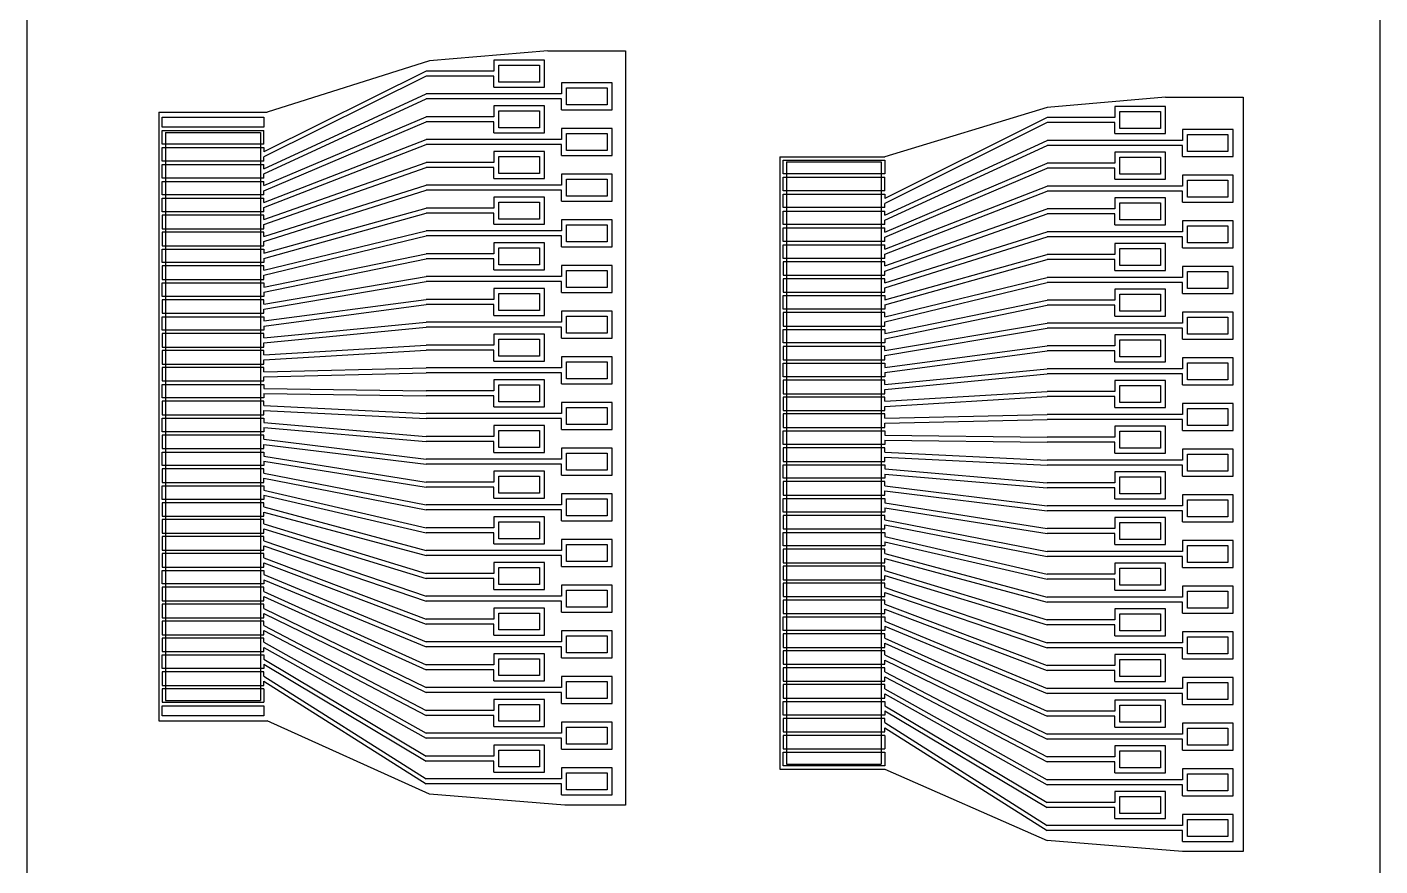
# Model space of a CAD drawing. Header units: inches. Extents: x 22 to 209, y 18 to 88.
# Drawn here: x 93.38 to 133.38, y 35.86 to 60.66 of the extents above; entities that cross this region are included whole.
import ezdxf

# ---------------------------------------------------------------- set-up
doc = ezdxf.new("R2010")
doc.units = ezdxf.units.IN
doc.header["$MEASUREMENT"] = 0
for name, color, linetype in [('Foil', 5, 'Continuous'), ('Hole', 1, 'Continuous'), ('Outline', 93, 'Continuous')]:
    doc.layers.add(name, color=color, linetype=linetype)

msp = doc.modelspace()

# ---------------------------------------------------------------- linework, layer by layer
at = {"layer": 'Foil'}
for p, q in [((93.379, 18.292), (93.379, 88.292)), ((133.379, 88.292), (133.379, 18.292)), ((108.677, 59.686), (107.177, 59.686)), ((107.177, 59.686), (107.177, 59.361)), ((108.677, 58.886), (108.677, 59.686)), ((105.177, 59.361), (100.377, 56.973)), ((105.177, 59.211), (100.377, 56.823)), ((107.177, 59.361), (105.177, 59.361)), ((107.177, 59.211), (105.177, 59.211)), ((107.177, 58.886), (107.177, 59.211)), ((107.177, 58.886), (108.677, 58.886)), ((110.677, 59.011), (109.177, 59.011)), ((109.177, 59.011), (109.177, 58.686)), ((110.677, 58.211), (110.677, 59.011)), ((100.377, 56.473), (105.177, 58.686)), ((100.377, 56.323), (105.177, 58.536)), ((109.177, 58.686), (105.177, 58.686)), ((109.177, 58.536), (105.177, 58.536)), ((109.177, 58.211), (109.177, 58.536)), ((100.377, 55.973), (105.177, 58.011)), ((107.177, 58.011), (105.177, 58.011)), ((108.677, 58.336), (107.177, 58.336)), ((107.177, 58.336), (107.177, 58.011)), ((108.677, 57.536), (108.677, 58.336)), ((109.177, 58.211), (110.677, 58.211)), ((127.037, 58.31), (125.537, 58.31)), ((125.537, 58.31), (125.537, 57.985)), ((127.037, 57.51), (127.037, 58.31)), ((97.377, 57.698), (97.377, 57.998)), ((97.377, 57.998), (100.377, 57.998)), ((100.377, 57.698), (97.377, 57.698)), ((100.377, 57.998), (100.377, 57.698)), ((100.377, 55.823), (105.177, 57.861)), ((107.177, 57.861), (105.177, 57.861)), ((107.177, 57.536), (107.177, 57.861)), ((110.677, 57.661), (109.177, 57.661)), ((109.177, 57.661), (109.177, 57.336)), ((110.677, 56.861), (110.677, 57.661)), ((123.537, 57.985), (118.737, 55.597)), ((123.537, 57.835), (118.737, 55.447)), ((125.537, 57.985), (123.537, 57.985)), ((125.537, 57.835), (123.537, 57.835)), ((125.537, 57.51), (125.537, 57.835)), ((129.037, 57.635), (127.537, 57.635)), ((127.537, 57.635), (127.537, 57.31)), ((129.037, 56.835), (129.037, 57.635)), ((97.377, 57.198), (97.377, 57.598)), ((97.377, 57.598), (100.377, 57.598)), ((100.377, 57.198), (100.377, 57.598)), ((100.377, 55.473), (105.177, 57.336)), ((109.177, 57.336), (105.177, 57.336)), ((107.177, 57.536), (108.677, 57.536)), ((118.737, 55.097), (123.537, 57.31)), ((127.537, 57.31), (123.537, 57.31)), ((125.537, 57.51), (127.037, 57.51)), ((100.377, 57.198), (97.377, 57.198)), ((97.377, 56.698), (97.377, 57.098)), ((97.377, 57.098), (100.377, 57.098)), ((100.377, 55.323), (105.177, 57.186)), ((100.377, 57.098), (100.377, 56.973)), ((100.377, 56.698), (100.377, 56.823)), ((109.177, 57.186), (105.177, 57.186)), ((108.677, 56.986), (107.177, 56.986)), ((107.177, 56.986), (107.177, 56.661)), ((108.677, 56.186), (108.677, 56.986)), ((109.177, 56.861), (109.177, 57.186)), ((109.177, 56.861), (110.677, 56.861)), ((118.737, 54.947), (123.537, 57.16)), ((127.537, 57.16), (123.537, 57.16)), ((127.037, 56.96), (125.537, 56.96)), ((125.537, 56.96), (125.537, 56.635)), ((127.037, 56.16), (127.037, 56.96)), ((127.537, 56.835), (127.537, 57.16)), ((127.537, 56.835), (129.037, 56.835)), ((100.377, 56.698), (97.377, 56.698)), ((97.377, 56.198), (97.377, 56.598)), ((97.377, 56.598), (100.377, 56.598)), ((100.377, 54.973), (105.177, 56.661)), ((100.377, 56.473), (100.377, 56.598)), ((100.377, 54.823), (105.177, 56.511)), ((107.177, 56.661), (105.177, 56.661)), ((107.177, 56.511), (105.177, 56.511)), ((107.177, 56.186), (107.177, 56.511)), ((115.737, 56.322), (115.737, 56.722)), ((115.737, 56.722), (118.737, 56.722)), ((118.737, 56.722), (118.737, 56.322)), ((118.737, 54.597), (123.537, 56.635)), ((118.737, 54.447), (123.537, 56.485)), ((125.537, 56.635), (123.537, 56.635)), ((125.537, 56.485), (123.537, 56.485)), ((125.537, 56.16), (125.537, 56.485)), ((100.377, 56.198), (97.377, 56.198)), ((97.377, 55.698), (97.377, 56.098)), ((97.377, 56.098), (100.377, 56.098)), ((100.377, 56.198), (100.377, 56.323)), ((100.377, 55.973), (100.377, 56.098)), ((107.177, 56.186), (108.677, 56.186)), ((110.677, 56.311), (109.177, 56.311)), ((109.177, 56.311), (109.177, 55.986)), ((110.677, 55.511), (110.677, 56.311)), ((118.737, 56.322), (115.737, 56.322)), ((115.737, 55.822), (115.737, 56.222)), ((115.737, 56.222), (118.737, 56.222)), ((118.737, 55.822), (118.737, 56.222)), ((125.537, 56.16), (127.037, 56.16)), ((129.037, 56.285), (127.537, 56.285)), ((127.537, 56.285), (127.537, 55.96)), ((129.037, 55.485), (129.037, 56.285)), ((100.377, 55.698), (97.377, 55.698)), ((100.377, 54.473), (105.177, 55.986)), ((100.377, 54.323), (105.177, 55.836)), ((100.377, 55.698), (100.377, 55.823)), ((109.177, 55.986), (105.177, 55.986)), ((109.177, 55.836), (105.177, 55.836)), ((108.677, 55.636), (107.177, 55.636)), ((107.177, 55.636), (107.177, 55.311)), ((108.677, 54.836), (108.677, 55.636)), ((109.177, 55.511), (109.177, 55.836)), ((118.737, 55.822), (115.737, 55.822)), ((115.737, 55.322), (115.737, 55.722)), ((115.737, 55.722), (118.737, 55.722)), ((118.737, 54.097), (123.537, 55.96)), ((118.737, 53.947), (123.537, 55.81)), ((118.737, 55.722), (118.737, 55.597)), ((127.537, 55.96), (123.537, 55.96)), ((127.537, 55.81), (123.537, 55.81)), ((127.037, 55.61), (125.537, 55.61)), ((125.537, 55.61), (125.537, 55.285)), ((127.037, 54.81), (127.037, 55.61)), ((127.537, 55.485), (127.537, 55.81)), ((97.377, 55.198), (97.377, 55.598)), ((97.377, 55.598), (100.377, 55.598)), ((100.377, 55.473), (100.377, 55.598)), ((100.377, 55.198), (100.377, 55.323)), ((100.377, 53.973), (105.177, 55.311)), ((107.177, 55.311), (105.177, 55.311)), ((109.177, 55.511), (110.677, 55.511)), ((118.737, 55.322), (115.737, 55.322)), ((115.737, 54.822), (115.737, 55.222)), ((115.737, 55.222), (118.737, 55.222)), ((118.737, 55.322), (118.737, 55.447)), ((118.737, 53.597), (123.537, 55.285)), ((118.737, 55.097), (118.737, 55.222)), ((125.537, 55.285), (123.537, 55.285)), ((127.537, 55.485), (129.037, 55.485)), ((100.377, 55.198), (97.377, 55.198)), ((100.377, 55.098), (97.377, 55.098)), ((97.377, 55.098), (97.377, 54.698)), ((100.377, 53.823), (105.177, 55.161)), ((100.377, 54.973), (100.377, 55.098)), ((100.377, 54.698), (100.377, 54.823)), ((107.177, 55.161), (105.177, 55.161)), ((107.177, 54.836), (107.177, 55.161)), ((107.177, 54.836), (108.677, 54.836)), ((110.677, 54.961), (109.177, 54.961)), ((109.177, 54.961), (109.177, 54.636)), ((110.677, 54.161), (110.677, 54.961)), ((118.737, 54.822), (115.737, 54.822)), ((118.737, 53.447), (123.537, 55.135)), ((118.737, 54.822), (118.737, 54.947)), ((125.537, 55.135), (123.537, 55.135)), ((125.537, 54.81), (125.537, 55.135)), ((125.537, 54.81), (127.037, 54.81)), ((129.037, 54.935), (127.537, 54.935)), ((127.537, 54.935), (127.537, 54.61)), ((129.037, 54.135), (129.037, 54.935)), ((97.377, 54.698), (100.377, 54.698)), ((100.377, 54.598), (97.377, 54.598)), ((97.377, 54.598), (97.377, 54.198)), ((100.377, 53.473), (105.177, 54.636)), ((100.377, 54.473), (100.377, 54.598)), ((100.377, 53.323), (105.177, 54.486)), ((109.177, 54.636), (105.177, 54.636)), ((109.177, 54.486), (105.177, 54.486)), ((109.177, 54.161), (109.177, 54.486)), ((115.737, 54.322), (115.737, 54.722)), ((115.737, 54.722), (118.737, 54.722)), ((118.737, 54.597), (118.737, 54.722)), ((118.737, 53.097), (123.537, 54.61)), ((118.737, 52.947), (123.537, 54.46)), ((118.737, 54.322), (118.737, 54.447)), ((127.537, 54.61), (123.537, 54.61)), ((127.537, 54.46), (123.537, 54.46)), ((127.537, 54.135), (127.537, 54.46)), ((97.377, 54.198), (100.377, 54.198)), ((97.377, 53.698), (97.377, 54.098)), ((97.377, 54.098), (100.377, 54.098)), ((100.377, 54.198), (100.377, 54.323)), ((100.377, 54.098), (100.377, 53.973)), ((108.677, 54.286), (107.177, 54.286)), ((107.177, 54.286), (107.177, 53.961)), ((108.677, 53.486), (108.677, 54.286)), ((109.177, 54.161), (110.677, 54.161)), ((118.737, 54.322), (115.737, 54.322)), ((115.737, 53.822), (115.737, 54.222)), ((115.737, 54.222), (118.737, 54.222)), ((118.737, 54.097), (118.737, 54.222)), ((127.037, 54.26), (125.537, 54.26)), ((125.537, 54.26), (125.537, 53.935)), ((127.037, 53.46), (127.037, 54.26)), ((127.537, 54.135), (129.037, 54.135)), ((100.377, 53.698), (97.377, 53.698)), ((100.377, 52.973), (105.177, 53.961)), ((100.377, 53.823), (100.377, 53.698)), ((100.377, 52.823), (105.177, 53.811)), ((107.177, 53.961), (105.177, 53.961)), ((107.177, 53.811), (105.177, 53.811)), ((107.177, 53.486), (107.177, 53.811)), ((110.677, 53.611), (109.177, 53.611)), ((109.177, 53.611), (109.177, 53.286)), ((110.677, 52.811), (110.677, 53.611)), ((118.737, 53.822), (115.737, 53.822)), ((118.737, 53.722), (115.737, 53.722)), ((115.737, 53.722), (115.737, 53.322)), ((118.737, 53.822), (118.737, 53.947)), ((118.737, 52.597), (123.537, 53.935)), ((118.737, 52.447), (123.537, 53.785)), ((118.737, 53.597), (118.737, 53.722)), ((125.537, 53.935), (123.537, 53.935)), ((125.537, 53.785), (123.537, 53.785)), ((125.537, 53.46), (125.537, 53.785)), ((100.377, 53.598), (97.377, 53.598)), ((97.377, 53.598), (97.377, 53.198)), ((100.377, 53.473), (100.377, 53.598)), ((100.377, 53.198), (100.377, 53.323)), ((100.377, 52.473), (105.177, 53.286)), ((109.177, 53.286), (105.177, 53.286)), ((107.177, 53.486), (108.677, 53.486)), ((115.737, 53.322), (118.737, 53.322)), ((118.737, 53.222), (115.737, 53.222)), ((115.737, 53.222), (115.737, 52.822)), ((118.737, 53.322), (118.737, 53.447)), ((118.737, 52.097), (123.537, 53.26)), ((118.737, 53.097), (118.737, 53.222)), ((127.537, 53.26), (123.537, 53.26)), ((125.537, 53.46), (127.037, 53.46)), ((129.037, 53.585), (127.537, 53.585)), ((127.537, 53.585), (127.537, 53.26)), ((129.037, 52.785), (129.037, 53.585)), ((97.377, 53.198), (100.377, 53.198)), ((97.377, 52.698), (97.377, 53.098)), ((97.377, 53.098), (100.377, 53.098)), ((100.377, 52.323), (105.177, 53.136)), ((100.377, 53.098), (100.377, 52.973)), ((100.377, 52.823), (100.377, 52.698)), ((109.177, 53.136), (105.177, 53.136)), ((108.677, 52.936), (107.177, 52.936)), ((107.177, 52.936), (107.177, 52.611)), ((108.677, 52.136), (108.677, 52.936)), ((109.177, 52.811), (109.177, 53.136)), ((109.177, 52.811), (110.677, 52.811)), ((115.737, 52.822), (118.737, 52.822)), ((118.737, 51.947), (123.537, 53.11)), ((118.737, 52.822), (118.737, 52.947)), ((127.537, 53.11), (123.537, 53.11)), ((127.037, 52.91), (125.537, 52.91)), ((125.537, 52.91), (125.537, 52.585)), ((127.037, 52.11), (127.037, 52.91)), ((127.537, 52.785), (127.537, 53.11)), ((100.377, 52.698), (97.377, 52.698)), ((100.377, 52.598), (97.377, 52.598)), ((97.377, 52.598), (97.377, 52.198)), ((100.377, 51.973), (105.177, 52.611)), ((100.377, 52.473), (100.377, 52.598)), ((100.377, 51.823), (105.177, 52.461)), ((107.177, 52.611), (105.177, 52.611)), ((107.177, 52.461), (105.177, 52.461)), ((107.177, 52.136), (107.177, 52.461)), ((115.737, 52.322), (115.737, 52.722)), ((115.737, 52.722), (118.737, 52.722)), ((118.737, 52.722), (118.737, 52.597)), ((118.737, 51.597), (123.537, 52.585)), ((118.737, 52.447), (118.737, 52.322)), ((118.737, 51.447), (123.537, 52.435)), ((125.537, 52.585), (123.537, 52.585)), ((125.537, 52.435), (123.537, 52.435)), ((125.537, 52.11), (125.537, 52.435)), ((127.537, 52.785), (129.037, 52.785)), ((97.377, 52.198), (100.377, 52.198)), ((97.377, 51.698), (97.377, 52.098)), ((97.377, 52.098), (100.377, 52.098)), ((100.377, 52.198), (100.377, 52.323)), ((100.377, 52.098), (100.377, 51.973)), ((107.177, 52.136), (108.677, 52.136)), ((110.677, 52.261), (109.177, 52.261)), ((109.177, 52.261), (109.177, 51.936)), ((110.677, 51.461), (110.677, 52.261)), ((118.737, 52.322), (115.737, 52.322)), ((118.737, 52.222), (115.737, 52.222)), ((115.737, 52.222), (115.737, 51.822)), ((118.737, 52.097), (118.737, 52.222)), ((125.537, 52.11), (127.037, 52.11)), ((129.037, 52.235), (127.537, 52.235)), ((127.537, 52.235), (127.537, 51.91)), ((129.037, 51.435), (129.037, 52.235)), ((100.377, 51.698), (97.377, 51.698)), ((100.377, 51.473), (105.177, 51.936)), ((100.377, 51.823), (100.377, 51.698)), ((100.377, 51.323), (105.177, 51.786)), ((109.177, 51.936), (105.177, 51.936)), ((109.177, 51.786), (105.177, 51.786)), ((109.177, 51.461), (109.177, 51.786)), ((115.737, 51.822), (118.737, 51.822)), ((115.737, 51.322), (115.737, 51.722)), ((115.737, 51.722), (118.737, 51.722)), ((118.737, 51.822), (118.737, 51.947)), ((118.737, 51.097), (123.537, 51.91)), ((118.737, 50.947), (123.537, 51.76)), ((118.737, 51.722), (118.737, 51.597)), ((127.537, 51.91), (123.537, 51.91)), ((127.537, 51.76), (123.537, 51.76)), ((127.537, 51.435), (127.537, 51.76)), ((100.377, 51.598), (97.377, 51.598)), ((97.377, 51.598), (97.377, 51.198)), ((100.377, 51.473), (100.377, 51.598)), ((100.377, 51.198), (100.377, 51.323)), ((100.377, 50.973), (105.177, 51.261)), ((107.177, 51.261), (105.177, 51.261)), ((108.677, 51.586), (107.177, 51.586)), ((107.177, 51.586), (107.177, 51.261)), ((108.677, 50.786), (108.677, 51.586)), ((109.177, 51.461), (110.677, 51.461)), ((118.737, 51.322), (115.737, 51.322)), ((118.737, 51.222), (115.737, 51.222)), ((115.737, 51.222), (115.737, 50.822)), ((118.737, 51.447), (118.737, 51.322)), ((118.737, 50.597), (123.537, 51.235)), ((118.737, 51.097), (118.737, 51.222)), ((125.537, 51.235), (123.537, 51.235)), ((127.037, 51.56), (125.537, 51.56)), ((125.537, 51.56), (125.537, 51.235)), ((127.037, 50.76), (127.037, 51.56)), ((127.537, 51.435), (129.037, 51.435)), ((97.377, 51.198), (100.377, 51.198)), ((100.377, 51.098), (97.377, 51.098)), ((97.377, 51.098), (97.377, 50.698)), ((100.377, 50.823), (105.177, 51.111)), ((100.377, 50.973), (100.377, 51.098)), ((100.377, 50.698), (100.377, 50.823)), ((107.177, 51.111), (105.177, 51.111)), ((107.177, 50.786), (107.177, 51.111)), ((110.677, 50.911), (109.177, 50.911)), ((109.177, 50.911), (109.177, 50.586)), ((110.677, 50.111), (110.677, 50.911)), ((115.737, 50.822), (118.737, 50.822)), ((118.737, 50.447), (123.537, 51.085)), ((118.737, 50.822), (118.737, 50.947)), ((125.537, 51.085), (123.537, 51.085)), ((125.537, 50.76), (125.537, 51.085)), ((129.037, 50.885), (127.537, 50.885)), ((127.537, 50.885), (127.537, 50.56)), ((129.037, 50.085), (129.037, 50.885)), ((97.377, 50.698), (100.377, 50.698)), ((100.377, 50.598), (97.377, 50.598)), ((97.377, 50.598), (97.377, 50.198)), ((100.377, 50.473), (100.377, 50.598)), ((100.377, 50.473), (105.177, 50.586)), ((100.377, 50.323), (105.177, 50.436)), ((109.177, 50.586), (105.177, 50.586)), ((109.177, 50.436), (105.177, 50.436)), ((107.177, 50.786), (108.677, 50.786)), ((109.177, 50.111), (109.177, 50.436)), ((115.737, 50.322), (115.737, 50.722)), ((115.737, 50.722), (118.737, 50.722)), ((118.737, 50.722), (118.737, 50.597)), ((118.737, 50.097), (123.537, 50.56)), ((118.737, 50.447), (118.737, 50.322)), ((118.737, 49.947), (123.537, 50.41)), ((127.537, 50.56), (123.537, 50.56)), ((127.537, 50.41), (123.537, 50.41)), ((125.537, 50.76), (127.037, 50.76)), ((127.537, 50.085), (127.537, 50.41)), ((97.377, 50.198), (100.377, 50.198)), ((97.377, 49.698), (97.377, 50.098)), ((97.377, 50.098), (100.377, 50.098)), ((100.377, 50.198), (100.377, 50.323)), ((100.377, 50.098), (100.377, 49.973)), ((108.677, 50.236), (107.177, 50.236)), ((107.177, 50.236), (107.177, 49.911)), ((108.677, 49.436), (108.677, 50.236)), ((109.177, 50.111), (110.677, 50.111)), ((118.737, 50.322), (115.737, 50.322)), ((118.737, 50.222), (115.737, 50.222)), ((115.737, 50.222), (115.737, 49.822)), ((118.737, 50.097), (118.737, 50.222)), ((127.037, 50.21), (125.537, 50.21)), ((125.537, 50.21), (125.537, 49.885)), ((127.037, 49.41), (127.037, 50.21)), ((127.537, 50.085), (129.037, 50.085)), ((100.377, 49.698), (97.377, 49.698)), ((100.377, 49.973), (105.177, 49.911)), ((100.377, 49.823), (100.377, 49.698)), ((100.377, 49.823), (105.177, 49.761)), ((107.177, 49.911), (105.177, 49.911)), ((107.177, 49.761), (105.177, 49.761)), ((107.177, 49.436), (107.177, 49.761)), ((115.737, 49.822), (118.737, 49.822)), ((118.737, 49.722), (115.737, 49.722)), ((115.737, 49.722), (115.737, 49.322)), ((118.737, 49.822), (118.737, 49.947)), ((118.737, 49.597), (123.537, 49.885)), ((118.737, 49.447), (123.537, 49.735)), ((118.737, 49.597), (118.737, 49.722)), ((125.537, 49.885), (123.537, 49.885)), ((125.537, 49.735), (123.537, 49.735)), ((125.537, 49.41), (125.537, 49.735)), ((100.377, 49.598), (97.377, 49.598)), ((97.377, 49.598), (97.377, 49.198)), ((100.377, 49.473), (100.377, 49.598)), ((100.377, 49.473), (105.177, 49.236)), ((100.377, 49.198), (100.377, 49.323)), ((100.377, 49.323), (105.177, 49.086)), ((109.177, 49.236), (105.177, 49.236)), ((107.177, 49.436), (108.677, 49.436)), ((110.677, 49.561), (109.177, 49.561)), ((109.177, 49.561), (109.177, 49.236)), ((110.677, 48.761), (110.677, 49.561)), ((115.737, 49.322), (118.737, 49.322)), ((118.737, 49.222), (115.737, 49.222)), ((115.737, 49.222), (115.737, 48.822)), ((118.737, 49.322), (118.737, 49.447)), ((118.737, 49.097), (118.737, 49.222)), ((118.737, 49.097), (123.537, 49.21)), ((127.537, 49.21), (123.537, 49.21)), ((125.537, 49.41), (127.037, 49.41)), ((129.037, 49.535), (127.537, 49.535)), ((127.537, 49.535), (127.537, 49.21)), ((129.037, 48.735), (129.037, 49.535)), ((97.377, 49.198), (100.377, 49.198)), ((97.377, 48.698), (97.377, 49.098)), ((97.377, 49.098), (100.377, 49.098)), ((100.377, 49.098), (100.377, 48.973)), ((100.377, 48.973), (105.177, 48.561)), ((100.377, 48.823), (100.377, 48.698)), ((100.377, 48.823), (105.177, 48.411)), ((109.177, 49.086), (105.177, 49.086)), ((108.677, 48.886), (107.177, 48.886)), ((107.177, 48.886), (107.177, 48.561)), ((108.677, 48.086), (108.677, 48.886)), ((109.177, 48.761), (109.177, 49.086)), ((115.737, 48.822), (118.737, 48.822)), ((118.737, 48.947), (123.537, 49.06)), ((118.737, 48.822), (118.737, 48.947)), ((127.537, 49.06), (123.537, 49.06)), ((127.037, 48.86), (125.537, 48.86)), ((125.537, 48.86), (125.537, 48.535)), ((127.037, 48.06), (127.037, 48.86)), ((127.537, 48.735), (127.537, 49.06)), ((100.377, 48.698), (97.377, 48.698)), ((100.377, 48.598), (97.377, 48.598)), ((97.377, 48.598), (97.377, 48.198)), ((100.377, 48.473), (100.377, 48.598)), ((100.377, 48.473), (105.177, 47.886)), ((107.177, 48.561), (105.177, 48.561)), ((107.177, 48.411), (105.177, 48.411)), ((107.177, 48.086), (107.177, 48.411)), ((109.177, 48.761), (110.677, 48.761)), ((115.737, 48.322), (115.737, 48.722)), ((115.737, 48.722), (118.737, 48.722)), ((118.737, 48.722), (118.737, 48.597)), ((118.737, 48.597), (123.537, 48.535)), ((118.737, 48.447), (118.737, 48.322)), ((118.737, 48.447), (123.537, 48.385)), ((125.537, 48.535), (123.537, 48.535)), ((127.537, 48.735), (129.037, 48.735)), ((97.377, 48.198), (100.377, 48.198)), ((97.377, 47.698), (97.377, 48.098)), ((97.377, 48.098), (100.377, 48.098)), ((100.377, 48.198), (100.377, 48.323)), ((100.377, 48.323), (105.177, 47.736)), ((100.377, 48.098), (100.377, 47.973)), ((107.177, 48.086), (108.677, 48.086)), ((110.677, 48.211), (109.177, 48.211)), ((109.177, 48.211), (109.177, 47.886)), ((110.677, 47.411), (110.677, 48.211)), ((118.737, 48.322), (115.737, 48.322)), ((118.737, 48.222), (115.737, 48.222)), ((115.737, 48.222), (115.737, 47.822)), ((118.737, 48.097), (118.737, 48.222)), ((118.737, 48.097), (123.537, 47.86)), ((125.537, 48.385), (123.537, 48.385)), ((125.537, 48.06), (125.537, 48.385)), ((125.537, 48.06), (127.037, 48.06)), ((129.037, 48.185), (127.537, 48.185)), ((127.537, 48.185), (127.537, 47.86)), ((129.037, 47.385), (129.037, 48.185)), ((100.377, 47.698), (97.377, 47.698)), ((100.377, 47.973), (105.177, 47.211)), ((100.377, 47.823), (100.377, 47.698)), ((100.377, 47.823), (105.177, 47.061)), ((109.177, 47.886), (105.177, 47.886)), ((109.177, 47.736), (105.177, 47.736)), ((109.177, 47.411), (109.177, 47.736)), ((115.737, 47.822), (118.737, 47.822)), ((115.737, 47.322), (115.737, 47.722)), ((115.737, 47.722), (118.737, 47.722)), ((118.737, 47.822), (118.737, 47.947)), ((118.737, 47.947), (123.537, 47.71)), ((118.737, 47.722), (118.737, 47.597)), ((127.537, 47.86), (123.537, 47.86)), ((127.537, 47.71), (123.537, 47.71)), ((127.537, 47.385), (127.537, 47.71)), ((100.377, 47.598), (97.377, 47.598)), ((97.377, 47.598), (97.377, 47.198)), ((100.377, 47.473), (100.377, 47.598)), ((100.377, 47.473), (105.177, 46.536)), ((100.377, 47.198), (100.377, 47.323)), ((100.377, 47.323), (105.177, 46.386)), ((107.177, 47.211), (105.177, 47.211)), ((108.677, 47.536), (107.177, 47.536)), ((107.177, 47.536), (107.177, 47.211)), ((108.677, 46.736), (108.677, 47.536)), ((109.177, 47.411), (110.677, 47.411)), ((118.737, 47.322), (115.737, 47.322)), ((118.737, 47.222), (115.737, 47.222)), ((115.737, 47.222), (115.737, 46.822)), ((118.737, 47.597), (123.537, 47.185)), ((118.737, 47.447), (118.737, 47.322)), ((118.737, 47.447), (123.537, 47.035)), ((118.737, 47.097), (118.737, 47.222)), ((127.037, 47.51), (125.537, 47.51)), ((125.537, 47.51), (125.537, 47.185)), ((127.037, 46.71), (127.037, 47.51)), ((127.537, 47.385), (129.037, 47.385)), ((97.377, 47.198), (100.377, 47.198)), ((97.377, 46.698), (97.377, 47.098)), ((97.377, 47.098), (100.377, 47.098)), ((100.377, 47.098), (100.377, 46.973)), ((100.377, 46.973), (105.177, 45.861)), ((100.377, 46.823), (100.377, 46.698)), ((100.377, 46.823), (105.177, 45.711)), ((107.177, 47.061), (105.177, 47.061)), ((107.177, 46.736), (107.177, 47.061)), ((110.677, 46.861), (109.177, 46.861)), ((109.177, 46.861), (109.177, 46.536)), ((110.677, 46.061), (110.677, 46.861)), ((115.737, 46.822), (118.737, 46.822)), ((118.737, 47.097), (123.537, 46.51)), ((118.737, 46.822), (118.737, 46.947)), ((118.737, 46.947), (123.537, 46.36)), ((125.537, 47.185), (123.537, 47.185)), ((125.537, 47.035), (123.537, 47.035)), ((125.537, 46.71), (125.537, 47.035)), ((129.037, 46.835), (127.537, 46.835)), ((127.537, 46.835), (127.537, 46.51)), ((129.037, 46.035), (129.037, 46.835)), ((100.377, 46.698), (97.377, 46.698)), ((100.377, 46.598), (97.377, 46.598)), ((97.377, 46.598), (97.377, 46.198)), ((100.377, 46.473), (100.377, 46.598)), ((100.377, 46.473), (105.177, 45.186)), ((109.177, 46.536), (105.177, 46.536)), ((107.177, 46.736), (108.677, 46.736)), ((115.737, 46.322), (115.737, 46.722)), ((115.737, 46.722), (118.737, 46.722)), ((118.737, 46.722), (118.737, 46.597)), ((118.737, 46.597), (123.537, 45.835)), ((118.737, 46.447), (118.737, 46.322)), ((118.737, 46.447), (123.537, 45.685)), ((127.537, 46.51), (123.537, 46.51)), ((125.537, 46.71), (127.037, 46.71)), ((97.377, 46.198), (100.377, 46.198)), ((100.377, 46.098), (97.377, 46.098)), ((97.377, 46.098), (97.377, 45.698)), ((100.377, 46.198), (100.377, 46.323)), ((100.377, 46.323), (105.177, 45.036)), ((100.377, 45.973), (100.377, 46.098)), ((109.177, 46.386), (105.177, 46.386)), ((108.677, 46.186), (107.177, 46.186)), ((107.177, 46.186), (107.177, 45.861)), ((108.677, 45.386), (108.677, 46.186)), ((109.177, 46.061), (109.177, 46.386)), ((109.177, 46.061), (110.677, 46.061)), ((118.737, 46.322), (115.737, 46.322)), ((118.737, 46.222), (115.737, 46.222)), ((115.737, 46.222), (115.737, 45.822)), ((118.737, 46.097), (118.737, 46.222)), ((118.737, 46.097), (123.537, 45.16)), ((127.537, 46.36), (123.537, 46.36)), ((127.037, 46.16), (125.537, 46.16)), ((125.537, 46.16), (125.537, 45.835)), ((127.037, 45.36), (127.037, 46.16)), ((127.537, 46.035), (127.537, 46.36)), ((127.537, 46.035), (129.037, 46.035)), ((97.377, 45.698), (100.377, 45.698)), ((100.377, 45.973), (105.177, 44.511)), ((100.377, 45.698), (100.377, 45.823)), ((100.377, 45.823), (105.177, 44.361)), ((107.177, 45.861), (105.177, 45.861)), ((107.177, 45.711), (105.177, 45.711)), ((107.177, 45.386), (107.177, 45.711)), ((115.737, 45.822), (118.737, 45.822)), ((115.737, 45.322), (115.737, 45.722)), ((115.737, 45.722), (118.737, 45.722)), ((118.737, 45.822), (118.737, 45.947)), ((118.737, 45.947), (123.537, 45.01)), ((118.737, 45.722), (118.737, 45.597)), ((125.537, 45.835), (123.537, 45.835)), ((125.537, 45.685), (123.537, 45.685)), ((125.537, 45.36), (125.537, 45.685)), ((100.377, 45.598), (97.377, 45.598)), ((97.377, 45.598), (97.377, 45.198)), ((100.377, 45.473), (100.377, 45.598)), ((100.377, 45.473), (105.177, 43.836)), ((100.377, 45.198), (100.377, 45.323)), ((100.377, 45.323), (105.177, 43.686)), ((107.177, 45.386), (108.677, 45.386)), ((110.677, 45.511), (109.177, 45.511)), ((109.177, 45.511), (109.177, 45.186)), ((110.677, 44.711), (110.677, 45.511)), ((118.737, 45.322), (115.737, 45.322)), ((118.737, 45.222), (115.737, 45.222)), ((115.737, 45.222), (115.737, 44.822)), ((118.737, 45.597), (123.537, 44.485)), ((118.737, 45.447), (118.737, 45.322)), ((118.737, 45.447), (123.537, 44.335)), ((118.737, 45.097), (118.737, 45.222)), ((125.537, 45.36), (127.037, 45.36)), ((129.037, 45.485), (127.537, 45.485)), ((127.537, 45.485), (127.537, 45.16)), ((129.037, 44.685), (129.037, 45.485)), ((97.377, 45.198), (100.377, 45.198)), ((100.377, 45.098), (97.377, 45.098)), ((97.377, 45.098), (97.377, 44.698)), ((100.377, 44.973), (100.377, 45.098)), ((100.377, 44.973), (105.177, 43.161)), ((100.377, 44.698), (100.377, 44.823)), ((100.377, 44.823), (105.177, 43.011)), ((109.177, 45.186), (105.177, 45.186)), ((109.177, 45.036), (105.177, 45.036)), ((108.677, 44.836), (107.177, 44.836)), ((107.177, 44.836), (107.177, 44.511)), ((108.677, 44.036), (108.677, 44.836)), ((109.177, 44.711), (109.177, 45.036)), ((115.737, 44.822), (118.737, 44.822)), ((118.737, 45.097), (123.537, 43.81)), ((118.737, 44.822), (118.737, 44.947)), ((118.737, 44.947), (123.537, 43.66)), ((127.537, 45.16), (123.537, 45.16)), ((127.537, 45.01), (123.537, 45.01)), ((127.037, 44.81), (125.537, 44.81)), ((125.537, 44.81), (125.537, 44.485)), ((127.037, 44.01), (127.037, 44.81)), ((127.537, 44.685), (127.537, 45.01)), ((97.377, 44.698), (100.377, 44.698)), ((97.377, 44.198), (97.377, 44.598)), ((97.377, 44.598), (100.377, 44.598)), ((100.377, 44.598), (100.377, 44.473)), ((100.377, 44.473), (105.177, 42.486)), ((107.177, 44.511), (105.177, 44.511)), ((109.177, 44.711), (110.677, 44.711)), ((118.737, 44.722), (115.737, 44.722)), ((115.737, 44.722), (115.737, 44.322)), ((118.737, 44.597), (118.737, 44.722)), ((118.737, 44.597), (123.537, 43.135)), ((118.737, 44.322), (118.737, 44.447)), ((118.737, 44.447), (123.537, 42.985)), ((125.537, 44.485), (123.537, 44.485)), ((127.537, 44.685), (129.037, 44.685)), ((100.377, 44.198), (97.377, 44.198)), ((100.377, 44.098), (97.377, 44.098)), ((97.377, 44.098), (97.377, 43.698)), ((100.377, 44.323), (100.377, 44.198)), ((100.377, 44.323), (105.177, 42.336)), ((100.377, 43.973), (100.377, 44.098)), ((107.177, 44.361), (105.177, 44.361)), ((107.177, 44.036), (107.177, 44.361)), ((107.177, 44.036), (108.677, 44.036)), ((110.677, 44.161), (109.177, 44.161)), ((109.177, 44.161), (109.177, 43.836)), ((110.677, 43.361), (110.677, 44.161)), ((115.737, 44.322), (118.737, 44.322)), ((118.737, 44.222), (115.737, 44.222)), ((115.737, 44.222), (115.737, 43.822)), ((118.737, 44.097), (118.737, 44.222)), ((118.737, 44.097), (123.537, 42.46)), ((125.537, 44.335), (123.537, 44.335)), ((125.537, 44.01), (125.537, 44.335)), ((125.537, 44.01), (127.037, 44.01)), ((129.037, 44.135), (127.537, 44.135)), ((127.537, 44.135), (127.537, 43.81)), ((129.037, 43.335), (129.037, 44.135)), ((97.377, 43.698), (100.377, 43.698)), ((100.377, 43.973), (105.177, 41.811)), ((100.377, 43.698), (100.377, 43.823)), ((100.377, 43.823), (105.177, 41.661)), ((109.177, 43.836), (105.177, 43.836)), ((109.177, 43.686), (105.177, 43.686)), ((109.177, 43.361), (109.177, 43.686)), ((115.737, 43.822), (118.737, 43.822)), ((118.737, 43.722), (115.737, 43.722)), ((115.737, 43.722), (115.737, 43.322)), ((118.737, 43.822), (118.737, 43.947)), ((118.737, 43.947), (123.537, 42.31)), ((118.737, 43.597), (118.737, 43.722)), ((127.537, 43.81), (123.537, 43.81)), ((127.537, 43.66), (123.537, 43.66)), ((127.537, 43.335), (127.537, 43.66)), ((100.377, 43.598), (97.377, 43.598)), ((97.377, 43.598), (97.377, 43.198)), ((100.377, 43.473), (100.377, 43.598)), ((100.377, 43.473), (105.177, 41.136)), ((100.377, 43.198), (100.377, 43.323)), ((100.377, 43.323), (105.177, 40.986)), ((108.677, 43.486), (107.177, 43.486)), ((107.177, 43.486), (107.177, 43.161)), ((108.677, 42.686), (108.677, 43.486)), ((109.177, 43.361), (110.677, 43.361)), ((115.737, 43.322), (118.737, 43.322)), ((115.737, 42.822), (115.737, 43.222)), ((115.737, 43.222), (118.737, 43.222)), ((118.737, 43.597), (123.537, 41.785)), ((118.737, 43.322), (118.737, 43.447)), ((118.737, 43.447), (123.537, 41.635)), ((118.737, 43.222), (118.737, 43.097)), ((127.037, 43.46), (125.537, 43.46)), ((125.537, 43.46), (125.537, 43.135)), ((127.037, 42.66), (127.037, 43.46)), ((127.537, 43.335), (129.037, 43.335)), ((97.377, 43.198), (100.377, 43.198)), ((100.377, 43.098), (97.377, 43.098)), ((97.377, 43.098), (97.377, 42.698)), ((100.377, 42.973), (100.377, 43.098)), ((100.377, 42.973), (105.177, 40.461)), ((100.377, 42.698), (100.377, 42.823)), ((100.377, 42.823), (105.177, 40.311)), ((107.177, 43.161), (105.177, 43.161)), ((107.177, 43.011), (105.177, 43.011)), ((107.177, 42.686), (107.177, 43.011)), ((110.677, 42.811), (109.177, 42.811)), ((109.177, 42.811), (109.177, 42.486)), ((110.677, 42.011), (110.677, 42.811)), ((118.737, 42.822), (115.737, 42.822)), ((118.737, 43.097), (123.537, 41.11)), ((118.737, 42.947), (118.737, 42.822)), ((118.737, 42.947), (123.537, 40.96)), ((125.537, 43.135), (123.537, 43.135)), ((125.537, 42.985), (123.537, 42.985)), ((125.537, 42.66), (125.537, 42.985)), ((97.377, 42.698), (100.377, 42.698)), ((100.377, 42.598), (97.377, 42.598)), ((97.377, 42.598), (97.377, 42.198)), ((100.377, 42.473), (100.377, 42.598)), ((100.377, 42.473), (105.177, 39.786)), ((109.177, 42.486), (105.177, 42.486)), ((107.177, 42.686), (108.677, 42.686)), ((118.737, 42.722), (115.737, 42.722)), ((115.737, 42.722), (115.737, 42.322)), ((118.737, 42.597), (118.737, 42.722)), ((118.737, 42.597), (123.537, 40.435)), ((118.737, 42.322), (118.737, 42.447)), ((118.737, 42.447), (123.537, 40.285)), ((127.537, 42.46), (123.537, 42.46)), ((125.537, 42.66), (127.037, 42.66)), ((129.037, 42.785), (127.537, 42.785)), ((127.537, 42.785), (127.537, 42.46)), ((129.037, 41.985), (129.037, 42.785)), ((97.377, 42.198), (100.377, 42.198)), ((97.377, 41.698), (97.377, 42.098)), ((97.377, 42.098), (100.377, 42.098)), ((100.377, 42.198), (100.377, 42.323)), ((100.377, 42.323), (105.177, 39.636)), ((100.377, 42.098), (100.377, 41.973)), ((109.177, 42.336), (105.177, 42.336)), ((108.677, 42.136), (107.177, 42.136)), ((107.177, 42.136), (107.177, 41.811)), ((108.677, 41.336), (108.677, 42.136)), ((109.177, 42.011), (109.177, 42.336)), ((109.177, 42.011), (110.677, 42.011)), ((115.737, 42.322), (118.737, 42.322)), ((118.737, 42.222), (115.737, 42.222)), ((115.737, 42.222), (115.737, 41.822)), ((118.737, 42.097), (118.737, 42.222)), ((118.737, 42.097), (123.537, 39.76)), ((127.537, 42.31), (123.537, 42.31)), ((127.037, 42.11), (125.537, 42.11)), ((125.537, 42.11), (125.537, 41.785)), ((127.037, 41.31), (127.037, 42.11)), ((127.537, 41.985), (127.537, 42.31)), ((100.377, 41.698), (97.377, 41.698)), ((100.377, 41.973), (105.177, 39.111)), ((100.377, 41.823), (100.377, 41.698)), ((100.377, 41.823), (105.177, 38.961)), ((107.177, 41.811), (105.177, 41.811)), ((107.177, 41.661), (105.177, 41.661)), ((107.177, 41.336), (107.177, 41.661)), ((115.737, 41.822), (118.737, 41.822)), ((118.737, 41.722), (115.737, 41.722)), ((115.737, 41.722), (115.737, 41.322)), ((118.737, 41.822), (118.737, 41.947)), ((118.737, 41.947), (123.537, 39.61)), ((118.737, 41.597), (118.737, 41.722)), ((125.537, 41.785), (123.537, 41.785)), ((125.537, 41.635), (123.537, 41.635)), ((125.537, 41.31), (125.537, 41.635)), ((127.537, 41.985), (129.037, 41.985)), ((100.377, 41.598), (97.377, 41.598)), ((97.377, 41.598), (97.377, 41.198)), ((100.377, 41.473), (100.377, 41.598)), ((100.377, 41.473), (105.177, 38.436)), ((100.377, 41.198), (100.377, 41.323)), ((100.377, 41.323), (105.177, 38.286)), ((107.177, 41.336), (108.677, 41.336)), ((110.677, 41.461), (109.177, 41.461)), ((109.177, 41.461), (109.177, 41.136)), ((110.677, 40.661), (110.677, 41.461)), ((115.737, 41.322), (118.737, 41.322)), ((118.737, 41.222), (115.737, 41.222)), ((115.737, 41.222), (115.737, 40.822)), ((118.737, 41.597), (123.537, 39.085)), ((118.737, 41.322), (118.737, 41.447)), ((118.737, 41.447), (123.537, 38.935)), ((118.737, 41.097), (118.737, 41.222)), ((125.537, 41.31), (127.037, 41.31)), ((129.037, 41.435), (127.537, 41.435)), ((127.537, 41.435), (127.537, 41.11)), ((129.037, 40.635), (129.037, 41.435)), ((97.377, 41.198), (100.377, 41.198)), ((100.377, 41.098), (97.377, 41.098)), ((97.377, 41.098), (97.377, 40.698)), ((100.377, 41.098), (100.377, 40.698)), ((109.177, 41.136), (105.177, 41.136)), ((109.177, 40.986), (105.177, 40.986)), ((109.177, 40.661), (109.177, 40.986)), ((115.737, 40.822), (118.737, 40.822)), ((118.737, 41.097), (123.537, 38.41)), ((118.737, 40.822), (118.737, 40.947)), ((118.737, 40.947), (123.537, 38.26)), ((127.537, 41.11), (123.537, 41.11)), ((127.537, 40.96), (123.537, 40.96)), ((127.537, 40.635), (127.537, 40.96)), ((97.377, 40.698), (100.377, 40.698)), ((97.377, 40.298), (97.377, 40.598)), ((97.377, 40.598), (100.377, 40.598)), ((100.377, 40.598), (100.377, 40.298)), ((107.177, 40.461), (105.177, 40.461)), ((108.677, 40.786), (107.177, 40.786)), ((107.177, 40.786), (107.177, 40.461)), ((108.677, 39.986), (108.677, 40.786)), ((109.177, 40.661), (110.677, 40.661)), ((115.737, 40.322), (115.737, 40.722)), ((115.737, 40.722), (118.737, 40.722)), ((118.737, 40.722), (118.737, 40.597)), ((118.737, 40.597), (123.537, 37.735)), ((118.737, 40.447), (118.737, 40.322)), ((118.737, 40.447), (123.537, 37.585)), ((125.537, 40.435), (123.537, 40.435)), ((127.037, 40.76), (125.537, 40.76)), ((125.537, 40.76), (125.537, 40.435)), ((127.037, 39.96), (127.037, 40.76)), ((127.537, 40.635), (129.037, 40.635)), ((100.377, 40.298), (97.377, 40.298)), ((107.177, 40.311), (105.177, 40.311)), ((107.177, 39.986), (107.177, 40.311)), ((110.677, 40.111), (109.177, 40.111)), ((109.177, 40.111), (109.177, 39.786)), ((110.677, 39.311), (110.677, 40.111)), ((118.737, 40.322), (115.737, 40.322)), ((118.737, 40.222), (115.737, 40.222)), ((115.737, 40.222), (115.737, 39.822)), ((118.737, 40.097), (118.737, 40.222)), ((118.737, 40.097), (123.537, 37.06)), ((125.537, 40.285), (123.537, 40.285)), ((125.537, 39.96), (125.537, 40.285)), ((129.037, 40.085), (127.537, 40.085)), ((127.537, 40.085), (127.537, 39.76)), ((129.037, 39.285), (129.037, 40.085)), ((109.177, 39.786), (105.177, 39.786)), ((109.177, 39.636), (105.177, 39.636)), ((107.177, 39.986), (108.677, 39.986)), ((109.177, 39.311), (109.177, 39.636)), ((115.737, 39.822), (118.737, 39.822)), ((118.737, 39.722), (115.737, 39.722)), ((115.737, 39.722), (115.737, 39.322)), ((118.737, 39.822), (118.737, 39.947)), ((118.737, 39.947), (123.537, 36.91)), ((118.737, 39.722), (118.737, 39.322)), ((127.537, 39.76), (123.537, 39.76)), ((127.537, 39.61), (123.537, 39.61)), ((125.537, 39.96), (127.037, 39.96)), ((127.537, 39.285), (127.537, 39.61)), ((108.677, 39.436), (107.177, 39.436)), ((107.177, 39.436), (107.177, 39.111)), ((108.677, 38.636), (108.677, 39.436)), ((109.177, 39.311), (110.677, 39.311)), ((115.737, 39.322), (118.737, 39.322)), ((115.737, 38.822), (115.737, 39.222)), ((115.737, 39.222), (118.737, 39.222)), ((118.737, 39.222), (118.737, 38.822)), ((127.037, 39.41), (125.537, 39.41)), ((125.537, 39.41), (125.537, 39.085)), ((127.037, 38.61), (127.037, 39.41)), ((127.537, 39.285), (129.037, 39.285)), ((107.177, 39.111), (105.177, 39.111)), ((107.177, 38.961), (105.177, 38.961)), ((107.177, 38.636), (107.177, 38.961)), ((118.737, 38.822), (115.737, 38.822)), ((125.537, 39.085), (123.537, 39.085)), ((125.537, 38.935), (123.537, 38.935)), ((125.537, 38.61), (125.537, 38.935)), ((109.177, 38.436), (105.177, 38.436)), ((107.177, 38.636), (108.677, 38.636)), ((110.677, 38.761), (109.177, 38.761)), ((109.177, 38.761), (109.177, 38.436)), ((110.677, 37.961), (110.677, 38.761)), ((127.537, 38.41), (123.537, 38.41)), ((125.537, 38.61), (127.037, 38.61)), ((129.037, 38.735), (127.537, 38.735)), ((127.537, 38.735), (127.537, 38.41)), ((129.037, 37.935), (129.037, 38.735)), ((109.177, 38.286), (105.177, 38.286)), ((109.177, 37.961), (109.177, 38.286)), ((127.537, 38.26), (123.537, 38.26)), ((127.037, 38.06), (125.537, 38.06)), ((125.537, 38.06), (125.537, 37.735)), ((127.037, 37.26), (127.037, 38.06)), ((127.537, 37.935), (127.537, 38.26)), ((109.177, 37.961), (110.677, 37.961)), ((125.537, 37.735), (123.537, 37.735)), ((127.537, 37.935), (129.037, 37.935)), ((125.537, 37.585), (123.537, 37.585)), ((125.537, 37.26), (125.537, 37.585)), ((125.537, 37.26), (127.037, 37.26)), ((129.037, 37.385), (127.537, 37.385)), ((127.537, 37.385), (127.537, 37.06)), ((129.037, 36.585), (129.037, 37.385)), ((127.537, 37.06), (123.537, 37.06)), ((127.537, 36.91), (123.537, 36.91)), ((127.537, 36.585), (127.537, 36.91)), ((127.537, 36.585), (129.037, 36.585))]:
    msp.add_line(p, q, dxfattribs=at)
at = {"layer": 'Hole'}
for p, q in [((93.379, 18.292), (93.379, 88.292)), ((133.379, 88.292), (133.379, 18.292)), ((107.327, 59.036), (107.327, 59.536)), ((107.327, 59.536), (108.527, 59.536)), ((108.527, 59.536), (108.527, 59.036)), ((108.527, 59.036), (107.327, 59.036)), ((109.327, 58.361), (109.327, 58.861)), ((109.327, 58.861), (110.527, 58.861)), ((110.527, 58.861), (110.527, 58.361)), ((107.327, 57.686), (107.327, 58.186)), ((107.327, 58.186), (108.527, 58.186)), ((108.527, 58.186), (108.527, 57.686)), ((110.527, 58.361), (109.327, 58.361)), ((125.687, 57.66), (125.687, 58.16)), ((125.687, 58.16), (126.887, 58.16)), ((126.887, 58.16), (126.887, 57.66)), ((108.527, 57.686), (107.327, 57.686)), ((126.887, 57.66), (125.687, 57.66)), ((109.327, 57.011), (109.327, 57.511)), ((109.327, 57.511), (110.527, 57.511)), ((110.527, 57.511), (110.527, 57.011)), ((127.687, 56.985), (127.687, 57.485)), ((127.687, 57.485), (128.887, 57.485)), ((128.887, 57.485), (128.887, 56.985)), ((107.327, 56.336), (107.327, 56.836)), ((107.327, 56.836), (108.527, 56.836)), ((108.527, 56.836), (108.527, 56.336)), ((110.527, 57.011), (109.327, 57.011)), ((125.687, 56.31), (125.687, 56.81)), ((125.687, 56.81), (126.887, 56.81)), ((126.887, 56.81), (126.887, 56.31)), ((128.887, 56.985), (127.687, 56.985)), ((108.527, 56.336), (107.327, 56.336)), ((109.327, 55.661), (109.327, 56.161)), ((109.327, 56.161), (110.527, 56.161)), ((110.527, 56.161), (110.527, 55.661)), ((126.887, 56.31), (125.687, 56.31)), ((127.687, 55.635), (127.687, 56.135)), ((127.687, 56.135), (128.887, 56.135)), ((128.887, 56.135), (128.887, 55.635)), ((110.527, 55.661), (109.327, 55.661)), ((128.887, 55.635), (127.687, 55.635)), ((107.327, 54.986), (107.327, 55.486)), ((107.327, 55.486), (108.527, 55.486)), ((108.527, 55.486), (108.527, 54.986)), ((125.687, 54.96), (125.687, 55.46)), ((125.687, 55.46), (126.887, 55.46)), ((126.887, 55.46), (126.887, 54.96)), ((108.527, 54.986), (107.327, 54.986)), ((109.327, 54.311), (109.327, 54.811)), ((109.327, 54.811), (110.527, 54.811)), ((110.527, 54.811), (110.527, 54.311)), ((126.887, 54.96), (125.687, 54.96)), ((127.687, 54.285), (127.687, 54.785)), ((127.687, 54.785), (128.887, 54.785)), ((128.887, 54.785), (128.887, 54.285)), ((107.327, 53.636), (107.327, 54.136)), ((107.327, 54.136), (108.527, 54.136)), ((108.527, 54.136), (108.527, 53.636)), ((110.527, 54.311), (109.327, 54.311)), ((125.687, 53.61), (125.687, 54.11)), ((125.687, 54.11), (126.887, 54.11)), ((126.887, 54.11), (126.887, 53.61)), ((128.887, 54.285), (127.687, 54.285)), ((108.527, 53.636), (107.327, 53.636)), ((126.887, 53.61), (125.687, 53.61)), ((109.327, 52.961), (109.327, 53.461)), ((109.327, 53.461), (110.527, 53.461)), ((110.527, 53.461), (110.527, 52.961)), ((127.687, 52.935), (127.687, 53.435)), ((127.687, 53.435), (128.887, 53.435)), ((128.887, 53.435), (128.887, 52.935)), ((110.527, 52.961), (109.327, 52.961)), ((128.887, 52.935), (127.687, 52.935)), ((107.327, 52.286), (107.327, 52.786)), ((107.327, 52.786), (108.527, 52.786)), ((108.527, 52.786), (108.527, 52.286)), ((125.687, 52.26), (125.687, 52.76)), ((125.687, 52.76), (126.887, 52.76)), ((126.887, 52.76), (126.887, 52.26)), ((108.527, 52.286), (107.327, 52.286)), ((109.327, 51.611), (109.327, 52.111)), ((109.327, 52.111), (110.527, 52.111)), ((110.527, 52.111), (110.527, 51.611)), ((126.887, 52.26), (125.687, 52.26)), ((127.687, 51.585), (127.687, 52.085)), ((127.687, 52.085), (128.887, 52.085)), ((128.887, 52.085), (128.887, 51.585)), ((110.527, 51.611), (109.327, 51.611)), ((107.327, 50.936), (107.327, 51.436)), ((107.327, 51.436), (108.527, 51.436)), ((108.527, 51.436), (108.527, 50.936)), ((125.687, 50.91), (125.687, 51.41)), ((125.687, 51.41), (126.887, 51.41)), ((126.887, 51.41), (126.887, 50.91)), ((128.887, 51.585), (127.687, 51.585)), ((108.527, 50.936), (107.327, 50.936)), ((126.887, 50.91), (125.687, 50.91)), ((109.327, 50.261), (109.327, 50.761)), ((109.327, 50.761), (110.527, 50.761)), ((110.527, 50.761), (110.527, 50.261)), ((127.687, 50.235), (127.687, 50.735)), ((127.687, 50.735), (128.887, 50.735)), ((128.887, 50.735), (128.887, 50.235)), ((107.327, 49.586), (107.327, 50.086)), ((107.327, 50.086), (108.527, 50.086)), ((108.527, 50.086), (108.527, 49.586)), ((110.527, 50.261), (109.327, 50.261)), ((125.687, 49.56), (125.687, 50.06)), ((125.687, 50.06), (126.887, 50.06)), ((126.887, 50.06), (126.887, 49.56)), ((128.887, 50.235), (127.687, 50.235)), ((108.527, 49.586), (107.327, 49.586)), ((109.327, 48.911), (109.327, 49.411)), ((109.327, 49.411), (110.527, 49.411)), ((110.527, 49.411), (110.527, 48.911)), ((126.887, 49.56), (125.687, 49.56)), ((127.687, 48.885), (127.687, 49.385)), ((127.687, 49.385), (128.887, 49.385)), ((128.887, 49.385), (128.887, 48.885)), ((110.527, 48.911), (109.327, 48.911)), ((128.887, 48.885), (127.687, 48.885)), ((107.327, 48.236), (107.327, 48.736)), ((107.327, 48.736), (108.527, 48.736)), ((108.527, 48.736), (108.527, 48.236)), ((125.687, 48.21), (125.687, 48.71)), ((125.687, 48.71), (126.887, 48.71)), ((126.887, 48.71), (126.887, 48.21)), ((108.527, 48.236), (107.327, 48.236)), ((109.327, 47.561), (109.327, 48.061)), ((109.327, 48.061), (110.527, 48.061)), ((110.527, 48.061), (110.527, 47.561)), ((126.887, 48.21), (125.687, 48.21)), ((127.687, 47.535), (127.687, 48.035)), ((127.687, 48.035), (128.887, 48.035)), ((128.887, 48.035), (128.887, 47.535)), ((107.327, 46.886), (107.327, 47.386)), ((107.327, 47.386), (108.527, 47.386)), ((108.527, 47.386), (108.527, 46.886)), ((110.527, 47.561), (109.327, 47.561)), ((125.687, 46.86), (125.687, 47.36)), ((125.687, 47.36), (126.887, 47.36)), ((126.887, 47.36), (126.887, 46.86)), ((128.887, 47.535), (127.687, 47.535)), ((108.527, 46.886), (107.327, 46.886)), ((126.887, 46.86), (125.687, 46.86)), ((109.327, 46.211), (109.327, 46.711)), ((109.327, 46.711), (110.527, 46.711)), ((110.527, 46.711), (110.527, 46.211)), ((127.687, 46.185), (127.687, 46.685)), ((127.687, 46.685), (128.887, 46.685)), ((128.887, 46.685), (128.887, 46.185)), ((107.327, 45.536), (107.327, 46.036)), ((107.327, 46.036), (108.527, 46.036)), ((108.527, 46.036), (108.527, 45.536)), ((110.527, 46.211), (109.327, 46.211)), ((125.687, 45.51), (125.687, 46.01)), ((125.687, 46.01), (126.887, 46.01)), ((126.887, 46.01), (126.887, 45.51)), ((128.887, 46.185), (127.687, 46.185)), ((108.527, 45.536), (107.327, 45.536)), ((109.327, 44.861), (109.327, 45.361)), ((109.327, 45.361), (110.527, 45.361)), ((110.527, 45.361), (110.527, 44.861)), ((126.887, 45.51), (125.687, 45.51)), ((127.687, 44.835), (127.687, 45.335)), ((127.687, 45.335), (128.887, 45.335)), ((128.887, 45.335), (128.887, 44.835)), ((110.527, 44.861), (109.327, 44.861)), ((128.887, 44.835), (127.687, 44.835)), ((107.327, 44.186), (107.327, 44.686)), ((107.327, 44.686), (108.527, 44.686)), ((108.527, 44.686), (108.527, 44.186)), ((125.687, 44.16), (125.687, 44.66)), ((125.687, 44.66), (126.887, 44.66)), ((126.887, 44.66), (126.887, 44.16)), ((108.527, 44.186), (107.327, 44.186)), ((109.327, 43.511), (109.327, 44.011)), ((109.327, 44.011), (110.527, 44.011)), ((110.527, 44.011), (110.527, 43.511)), ((126.887, 44.16), (125.687, 44.16)), ((127.687, 43.485), (127.687, 43.985)), ((127.687, 43.985), (128.887, 43.985)), ((128.887, 43.985), (128.887, 43.485)), ((107.327, 42.836), (107.327, 43.336)), ((107.327, 43.336), (108.527, 43.336)), ((108.527, 43.336), (108.527, 42.836)), ((110.527, 43.511), (109.327, 43.511)), ((125.687, 42.81), (125.687, 43.31)), ((125.687, 43.31), (126.887, 43.31)), ((126.887, 43.31), (126.887, 42.81)), ((128.887, 43.485), (127.687, 43.485)), ((108.527, 42.836), (107.327, 42.836)), ((126.887, 42.81), (125.687, 42.81)), ((109.327, 42.161), (109.327, 42.661)), ((109.327, 42.661), (110.527, 42.661)), ((110.527, 42.661), (110.527, 42.161)), ((127.687, 42.135), (127.687, 42.635)), ((127.687, 42.635), (128.887, 42.635)), ((128.887, 42.635), (128.887, 42.135)), ((110.527, 42.161), (109.327, 42.161)), ((128.887, 42.135), (127.687, 42.135)), ((107.327, 41.486), (107.327, 41.986)), ((107.327, 41.986), (108.527, 41.986)), ((108.527, 41.986), (108.527, 41.486)), ((125.687, 41.46), (125.687, 41.96)), ((125.687, 41.96), (126.887, 41.96)), ((126.887, 41.96), (126.887, 41.46)), ((108.527, 41.486), (107.327, 41.486)), ((109.327, 40.811), (109.327, 41.311)), ((109.327, 41.311), (110.527, 41.311)), ((110.527, 41.311), (110.527, 40.811)), ((126.887, 41.46), (125.687, 41.46)), ((127.687, 40.785), (127.687, 41.285)), ((127.687, 41.285), (128.887, 41.285)), ((128.887, 41.285), (128.887, 40.785)), ((110.527, 40.811), (109.327, 40.811)), ((107.327, 40.136), (107.327, 40.636)), ((107.327, 40.636), (108.527, 40.636)), ((108.527, 40.636), (108.527, 40.136)), ((125.687, 40.11), (125.687, 40.61)), ((125.687, 40.61), (126.887, 40.61)), ((126.887, 40.61), (126.887, 40.11)), ((128.887, 40.785), (127.687, 40.785)), ((108.527, 40.136), (107.327, 40.136)), ((126.887, 40.11), (125.687, 40.11)), ((109.327, 39.461), (109.327, 39.961)), ((109.327, 39.961), (110.527, 39.961)), ((110.527, 39.961), (110.527, 39.461)), ((127.687, 39.435), (127.687, 39.935)), ((127.687, 39.935), (128.887, 39.935)), ((128.887, 39.935), (128.887, 39.435)), ((107.327, 38.786), (107.327, 39.286)), ((107.327, 39.286), (108.527, 39.286)), ((108.527, 39.286), (108.527, 38.786)), ((110.527, 39.461), (109.327, 39.461)), ((125.687, 38.76), (125.687, 39.26)), ((125.687, 39.26), (126.887, 39.26)), ((126.887, 39.26), (126.887, 38.76)), ((128.887, 39.435), (127.687, 39.435)), ((108.527, 38.786), (107.327, 38.786)), ((109.327, 38.111), (109.327, 38.611)), ((109.327, 38.611), (110.527, 38.611)), ((110.527, 38.611), (110.527, 38.111)), ((126.887, 38.76), (125.687, 38.76)), ((127.687, 38.085), (127.687, 38.585)), ((127.687, 38.585), (128.887, 38.585)), ((128.887, 38.585), (128.887, 38.085)), ((110.527, 38.111), (109.327, 38.111)), ((128.887, 38.085), (127.687, 38.085)), ((125.687, 37.41), (125.687, 37.91)), ((125.687, 37.91), (126.887, 37.91)), ((126.887, 37.91), (126.887, 37.41)), ((126.887, 37.41), (125.687, 37.41)), ((127.687, 36.735), (127.687, 37.235)), ((127.687, 37.235), (128.887, 37.235)), ((128.887, 37.235), (128.887, 36.735)), ((128.887, 36.735), (127.687, 36.735))]:
    msp.add_line(p, q, dxfattribs=at)
for points in [[(97.477, 57.548), (97.477, 40.748)], [(97.477, 57.548), (100.277, 57.548)], [(100.277, 57.548), (100.277, 40.748)], [(115.837, 56.672), (115.837, 38.872)], [(115.837, 56.672), (118.637, 56.672)], [(118.637, 56.672), (118.637, 38.872)], [(97.477, 40.748), (100.277, 40.748)], [(115.837, 38.872), (118.637, 38.872)]]:
    msp.add_lwpolyline(points, dxfattribs=at)
at = {"layer": 'Outline'}
for p, q in [((93.379, 18.292), (93.379, 88.292)), ((133.379, 88.292), (133.379, 18.292)), ((105.277, 59.661), (100.477, 58.148)), ((108.777, 59.961), (105.277, 59.661)), ((108.777, 59.961), (111.077, 59.961)), ((111.077, 59.961), (111.077, 59.011)), ((111.077, 59.011), (111.077, 37.961)), ((127.037, 58.585), (123.537, 58.285)), ((127.037, 58.585), (129.337, 58.585)), ((129.337, 58.585), (129.337, 57.635)), ((97.277, 58.148), (97.277, 40.148)), ((97.277, 58.148), (100.477, 58.148)), ((123.537, 58.285), (118.737, 56.822)), ((129.337, 57.635), (129.337, 36.585)), ((115.637, 56.822), (115.637, 38.722)), ((115.637, 56.822), (118.737, 56.822)), ((97.277, 40.148), (100.477, 40.148)), ((105.277, 37.986), (100.477, 40.148)), ((115.637, 38.722), (118.737, 38.722)), ((118.737, 38.722), (123.537, 36.61)), ((109.277, 37.661), (105.277, 37.986)), ((111.077, 37.661), (109.277, 37.661)), ((111.077, 37.961), (111.077, 37.661)), ((127.537, 36.285), (123.537, 36.61)), ((129.337, 36.585), (129.337, 36.285)), ((129.337, 36.285), (127.537, 36.285))]:
    msp.add_line(p, q, dxfattribs=at)

doc.saveas('drawing.dxf')
